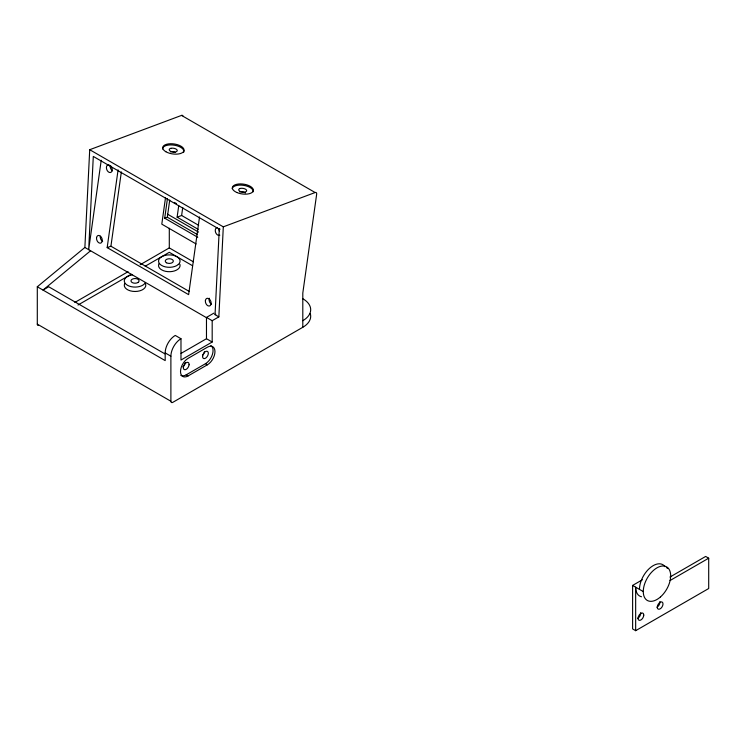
<?xml version="1.0" encoding="UTF-8"?>
<svg xmlns="http://www.w3.org/2000/svg" width="746" height="746" viewBox="0 0 746 746"><rect width="100%" height="100%" fill="white"/><g stroke="black" fill="none" stroke-linecap="round" stroke-linejoin="round"><path stroke-width="1.12" d="M37.3 286.772L165.183 360.598L165.183 352.905A14.267 8.234 -60 0 1 175.263 335.43L180.98 338.731L180.98 360.048L212.181 342.022L212.19 320.705L218.848 316.863L223.306 226.84L89.716 149.713L84.876 247.467L37.3 286.772L37.3 324.118A2.695 1.557 -60 0 0 38.251 325.47M181.082 353.39L206.474 338.731L206.474 317.414L213.906 313.124M642.418 579.763L632.617 585.423L632.617 628.934L635.657 630.687L708.7 588.519L708.7 558.195L705.651 556.441L669.927 577.068M635.657 630.687L635.657 587.186A19.377 11.19 -60 0 0 641.504 596.772M218.848 316.863L215.044 314.663L219.277 229.162L93.297 156.427L88.681 249.668L101.223 160.278M199.527 216.937L188.626 294.642L107.172 247.616L118.082 169.911M107.172 247.616L110.921 246.217L121.346 171.934M165.509 197.718L161.798 224.154L196.114 243.961M197.765 237.284L164.698 218.186L167.43 198.697M164.698 218.186L167.318 217.207L169.734 200.012M198.203 229.33L177.119 217.161L178.732 205.7M177.119 217.161L181.623 215.482L182.742 207.453M90.583 250.768L43.007 290.063L48.714 286.772L164.885 353.837M74.842 302.438L128.098 271.693M140.155 264.737L169.295 247.905L193.326 261.781M77.985 305.021L131.165 274.314M145.218 266.21L169.295 252.307L192.412 265.651M215.044 314.663L215.808 314.225M180.84 375.35A10.761 6.22 -60 0 0 186.22 374.818L205.458 363.712A10.761 6.22 -60 0 0 212.489 354.219A10.761 6.22 -60 0 0 210.838 345.594M188.123 375.919L207.36 364.813A10.761 6.22 -60 0 0 214.969 351.627A10.761 6.22 -60 0 0 207.36 347.226L188.123 358.341A10.761 6.22 -60 0 0 180.513 371.517A10.761 6.22 -60 0 0 188.123 375.919L186.22 374.818M310.243 313.497A26.912 15.535 0 0 1 310.243 319.101L309.459 320.92A26.912 15.535 0 0 1 302.801 327.289L172.792 402.346A2.695 1.557 -60 0 1 170.89 401.245L37.3 324.118M670.001 580.547L708.7 558.195M89.716 149.713L181.539 115.406A2.676 1.548 -60 0 1 182.91 115.807M223.306 226.84L315.129 192.533A2.676 1.548 -60 0 1 316.668 194.184L302.801 293.085L302.801 327.289M181.539 115.406L315.129 192.533M174.387 202.418L176.401 203.583M181.623 215.482L198.688 225.339M167.384 214.083L198.557 232.081M167.318 217.207L197.382 234.561M110.921 246.217L189.353 291.5M666.486 567.622L668.015 568.508M206.474 317.414L212.19 320.705M84.876 247.467L206.745 317.833M206.474 338.731L212.181 342.022M632.617 585.423L643.276 591.578M205.458 363.712L207.36 364.813M165.183 352.905L170.89 356.196L170.89 401.245M640.646 612.606L640.711 613.436A4.038 2.331 -60 0 1 637.718 618.294M169.295 228.276L169.295 247.905M110.548 165.696A4.038 2.704 69.5 0 1 111.341 172.056A4.038 2.704 69.5 0 1 106.669 169.305A4.038 2.704 69.5 0 1 109.075 164.829M239.783 191.974A4.038 1.893 8 0 1 245.397 192.962M170.405 151.848A4.038 1.893 8 0 1 175.282 152.464M211.5 304.284A4.038 2.704 69.5 0 1 209.365 298.241M219.828 235.167A4.038 2.704 69.5 0 1 215.594 232.351A4.038 2.704 69.5 0 1 217.161 227.623M219.371 228.518A4.038 2.704 69.5 0 1 220.014 229.274M219.538 231.437A4.038 2.704 69.5 0 1 219.054 228.463M302.801 298.717A26.912 15.535 0 0 1 310.243 312.509L309.459 314.327A26.912 15.535 0 0 1 302.801 320.696M232.202 188.663A10.603 4.961 8 0 1 243.569 185.334A10.603 4.961 8 0 1 253.174 191.787M162.544 148.995A10.761 5.045 8 0 1 174.536 145.228A10.761 5.045 8 0 1 183.563 152.529M112.534 170.778A4.038 2.704 69.5 0 1 110.203 165.584M102.65 241.434A4.038 2.704 69.5 0 1 100.29 236.258M179.833 264.205A10.761 6.22 0 0 1 178.313 268.886L176.485 270.117A10.761 6.22 0 0 1 163.411 270.695L161.276 269.642A10.761 6.22 0 0 1 159.066 263.552M145.442 283.657A10.761 6.22 0 0 1 135.045 291.481A10.761 6.22 0 0 1 124.647 283.657M145.442 282.482A10.761 6.22 0 0 1 127.426 285.261A10.761 6.22 0 0 1 132.256 274.864M170.89 356.196A14.267 8.234 -60 0 1 180.98 338.731M204.479 351.515A4.038 2.331 -60 0 1 202.744 355.133M185.25 362.565A4.038 2.331 -60 0 1 182.835 366.845M659.884 601.472A4.038 2.331 -60 0 1 656.984 607.169M639.471 589.377A19.377 11.19 -60 0 1 649.626 568.238A19.377 11.19 -60 0 1 665.031 566.708M202.623 356.122L202.623 356.98A4.038 2.331 -60 0 0 205.458 358.22A4.038 2.331 -60 0 0 208.283 353.716L208.283 352.858A4.038 2.331 -60 0 0 205.458 351.627A4.038 2.331 -60 0 0 202.623 356.122M178.313 264.494L176.485 265.725A10.761 6.22 0 0 1 163.411 266.294L161.276 265.24A10.761 6.22 0 0 1 161.127 257.044A10.761 6.22 0 0 1 175.179 255.887L177.315 256.941A10.761 6.22 0 0 1 178.313 264.494M138.066 282.408L137.273 282.809A4.038 2.331 0 0 1 132.368 282.622L131.678 282.156A4.038 2.331 0 0 1 132.527 279.051A4.038 2.331 0 0 1 137.963 279.265A4.038 2.331 0 0 1 138.066 282.408M240.277 188.44L239.531 188.71A4.038 1.893 8 0 0 241.779 191.983A4.038 1.893 8 0 0 246.609 190.258A4.038 1.893 8 0 0 240.277 188.44M170.899 148.314L170.135 148.575A4.038 1.893 8 0 0 170.293 151.102A4.038 1.893 8 0 0 175.552 151.932L176.317 151.671A4.038 1.893 8 0 0 176.159 149.144A4.038 1.893 8 0 0 170.899 148.314M657.357 607.906L657.291 607.085A4.038 2.331 -60 0 1 661.45 601.882A4.038 2.331 -60 0 1 661.888 607.169A4.038 2.331 -60 0 1 657.357 607.906M643.751 615.189L643.695 614.368A4.038 2.331 -60 0 0 639.173 615.049A4.038 2.331 -60 0 0 639.574 620.364A4.038 2.331 -60 0 0 643.751 615.189M189.055 364.757L189.046 363.908A4.038 2.331 -60 0 0 186.164 362.761A4.038 2.331 -60 0 0 183.385 367.293L183.395 368.151A4.038 2.331 -60 0 0 186.276 369.289A4.038 2.331 -60 0 0 189.055 364.757M96.542 237.657A4.038 2.704 69.5 0 0 100.393 243.187A4.038 2.704 69.5 0 0 101.251 237.069A4.038 2.704 69.5 0 0 96.542 237.657M205.392 300.507A4.038 2.704 69.5 0 0 209.244 306.037A4.038 2.704 69.5 0 0 210.102 299.92A4.038 2.704 69.5 0 0 205.392 300.507M236.846 192.496A10.603 4.961 8 0 0 253.332 190.612A10.603 4.961 8 0 0 238.366 184.029A10.603 4.961 8 0 0 236.846 192.496M165.892 151.746A10.761 5.045 8 0 0 183.73 151.354A10.761 5.045 8 0 0 170.545 143.736A10.761 5.045 8 0 0 165.892 151.746M166.47 262.76A4.038 2.331 0 0 0 173.203 261.678A4.038 2.331 0 0 0 168.214 258.843A4.038 2.331 0 0 0 166.47 262.76M660.518 596.903A19.377 11.19 -60 0 0 666.663 566.885A19.377 11.19 -60 0 0 643.742 587.214A19.377 11.19 -60 0 0 660.518 596.903"/></g></svg>
